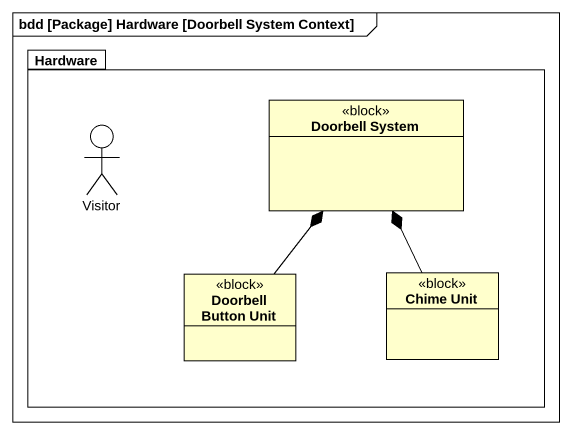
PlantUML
@startuml
mainframe bdd [Package] Hardware [Doorbell System Context]
allowmixing
hide circle
hide empty members
package Hardware {
  class "Doorbell System" as Doorbell_System <<block>>
  actor Visitor
  class "Doorbell Button Unit" as Doorbell_Button_Unit <<block>>
  class "Chime Unit" as Chime_Unit <<block>>
}
Doorbell_Button_Unit -up-* Doorbell_System
Chime_Unit -up-* Doorbell_System
@enduml
